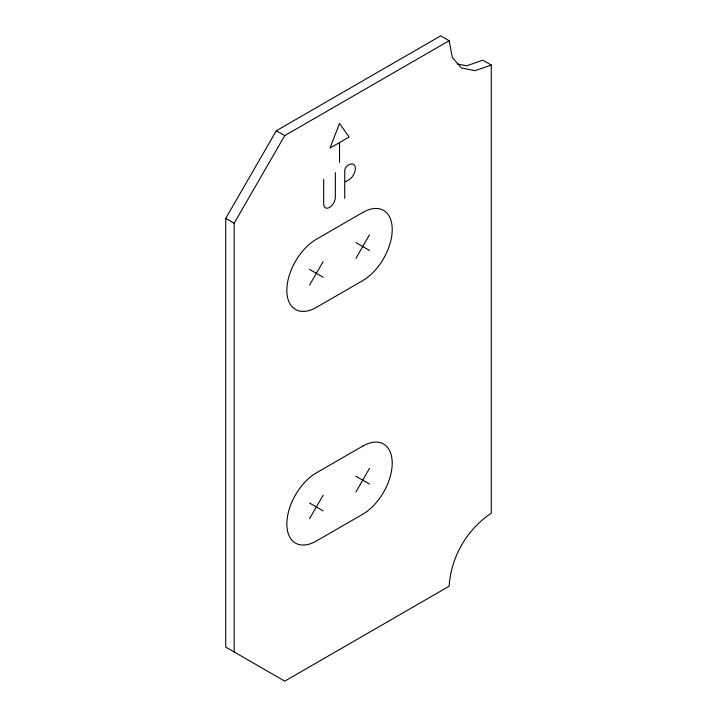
<?xml version="1.0" encoding="UTF-8"?>
<svg xmlns="http://www.w3.org/2000/svg" width="717" height="717" viewBox="0 0 717 717"><rect width="100%" height="100%" fill="white"/><g stroke="black" fill="none" stroke-linecap="round" stroke-linejoin="round"><path stroke-width="1.08" d="M491.279 65.05L475.147 70.66L461.47 68.007L452.337 57.494L449.129 40.717L440.695 35.85L276.305 130.763L225.721 218.371L225.721 647.075L284.739 681.15L449.129 586.237C450.957 557.037 466.901 529.415 491.279 513.229L491.279 65.05L482.846 60.183L466.713 65.794L457.249 63.956M234.154 651.95L234.154 223.238L284.739 135.63L449.129 40.717M309.538 285.115L323.161 261.526M355.91 258.344L369.524 234.755M309.538 518.741L323.161 495.16M355.91 491.979L369.524 468.389M338.854 142.952L329.981 148.078L339.535 123.458L349.08 137.046L339.535 142.558L339.535 162.4M345.397 181.813L348.874 179.806A9.196 5.306 -60 0 0 355.372 168.549A9.196 5.306 -60 0 0 348.874 164.793L347.888 165.367A4.472 2.581 -60 0 0 344.725 170.834L344.725 198.34M276.305 130.763L284.739 135.63M355.91 242.624L369.524 250.484M225.721 218.371L234.154 223.238M309.538 269.395L323.161 277.255M355.91 476.249L369.524 484.109M309.538 503.02L323.161 510.88M335.35 172.6L335.35 197.354A8.245 4.759 -60 0 1 329.524 207.455A8.245 4.759 -60 0 1 323.69 204.085L323.69 179.331M362.712 212.483L316.349 239.254A41.729 24.091 -60 0 0 286.845 290.358A41.729 24.091 -60 0 0 316.349 307.396L362.712 280.625A41.729 24.091 -60 0 0 392.217 229.521A41.729 24.091 -60 0 0 362.712 212.483M362.712 446.108L316.349 472.879A41.729 24.091 -60 0 0 286.845 523.984A41.729 24.091 -60 0 0 316.349 541.021L362.712 514.25A41.729 24.091 -60 0 0 392.217 463.146A41.729 24.091 -60 0 0 362.712 446.108"/></g></svg>
